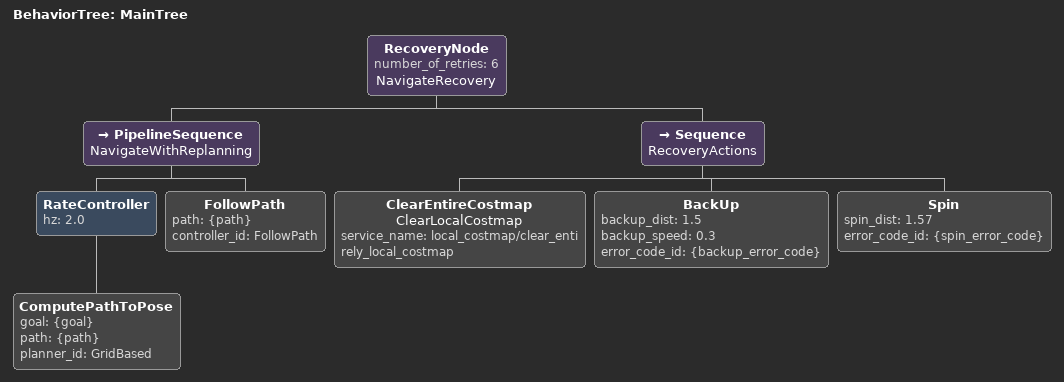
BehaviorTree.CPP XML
<!--
  Nav2 BT: follow path with recovery.
  When stuck: backup 1.5m -> clear costmaps -> replan.
  3 retries before giving up on this goal.
-->
<root BTCPP_format="4" main_tree_to_execute="MainTree">
  <BehaviorTree ID="MainTree">
    <RecoveryNode number_of_retries="6" name="NavigateRecovery">
      <PipelineSequence name="NavigateWithReplanning">
        <RateController hz="2.0">
          <ComputePathToPose goal="{goal}" path="{path}" planner_id="GridBased"/>
        </RateController>
        <FollowPath path="{path}" controller_id="FollowPath"/>
      </PipelineSequence>
      <Sequence name="RecoveryActions">
        <ClearEntireCostmap name="ClearLocalCostmap" service_name="local_costmap/clear_entirely_local_costmap"/>
        <BackUp backup_dist="1.5" backup_speed="0.3" error_code_id="{backup_error_code}"/>
        <Spin spin_dist="1.57" error_code_id="{spin_error_code}"/>
      </Sequence>
    </RecoveryNode>
  </BehaviorTree>
</root>
